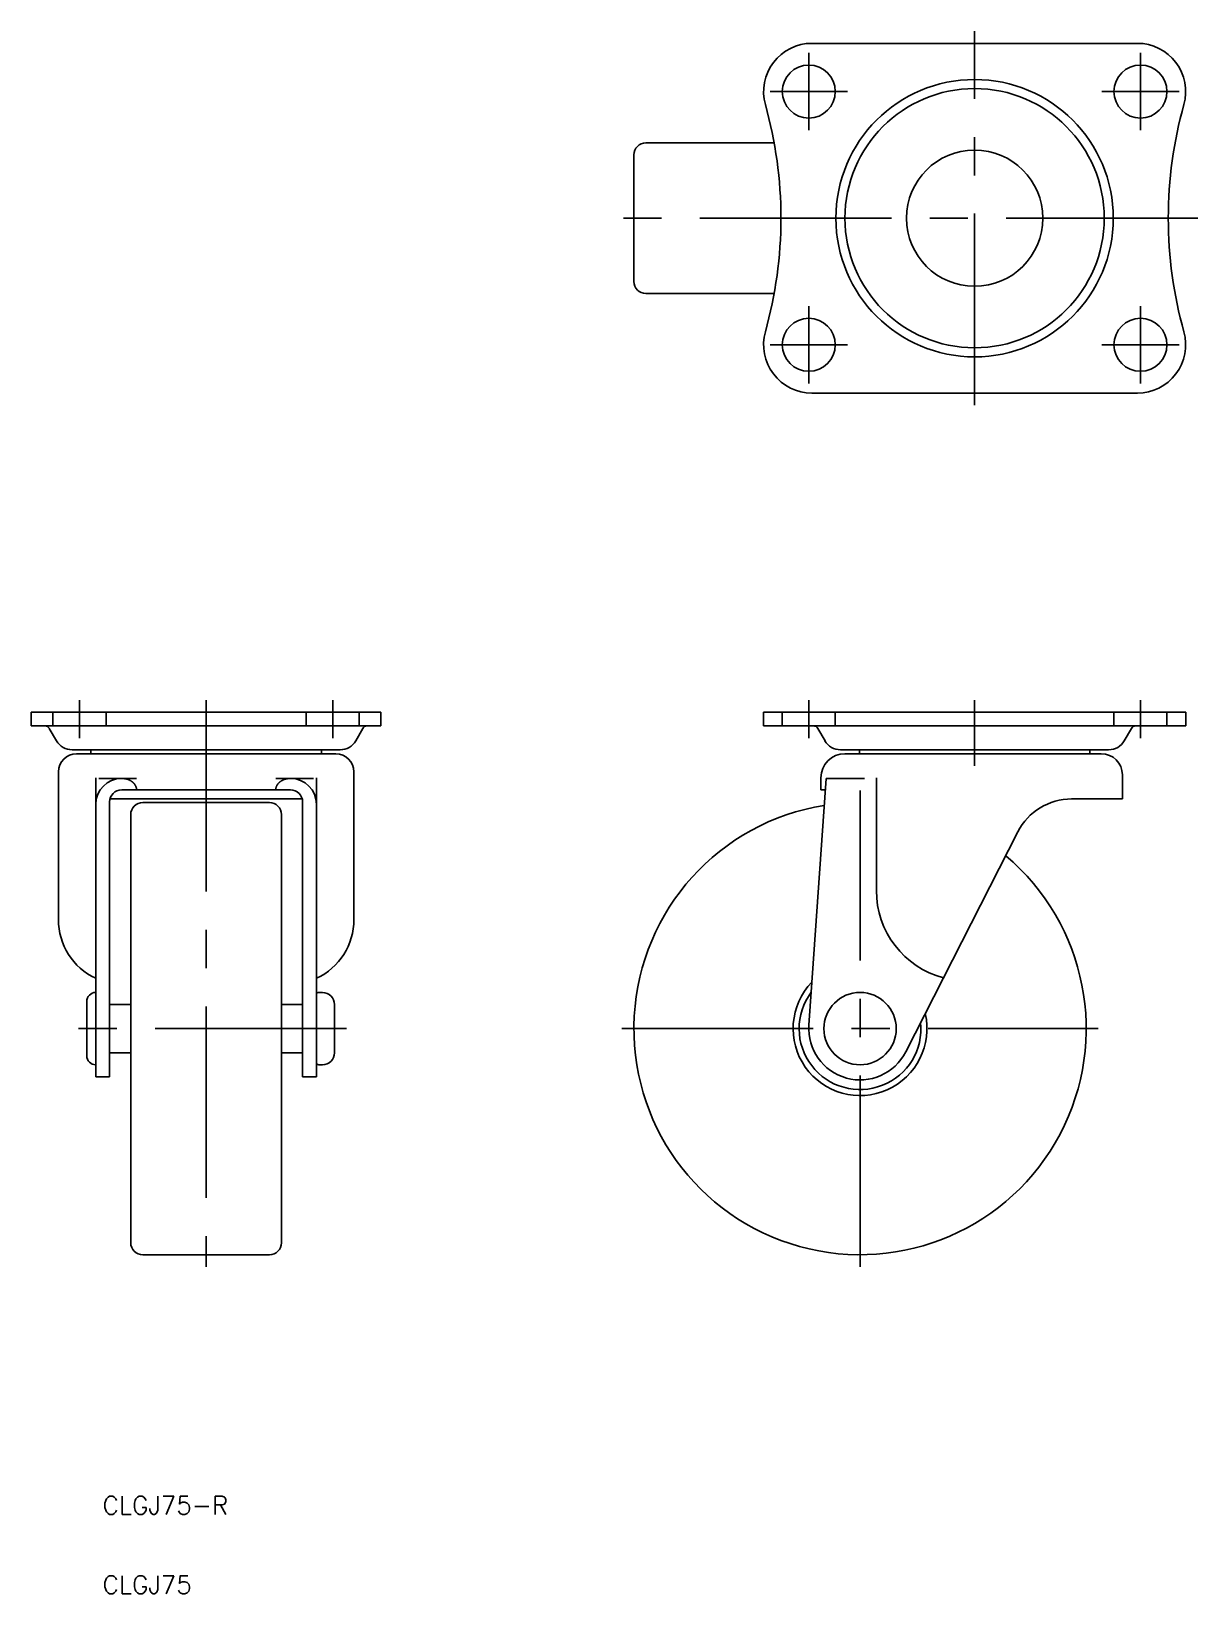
# Model space of a CAD drawing. Extents: x -137 to 56, y -94 to 165.
import ezdxf

# ---------------------------------------------------------------- set-up
doc = ezdxf.new("R2010")
doc.units = 0
doc.linetypes.add('CENTER', pattern=[50.8, 31.75, -6.35, 6.35, -6.35])
doc.linetypes.add('DASHED', pattern=[19.05, 12.7, -6.35])
doc.layers.get('0').update_dxf_attribs({"linetype": 'CONTINUOUS'})
doc.layers.add('CENTER', color=1, linetype='CENTER')
doc.styles.get("Standard").update_dxf_attribs({"font": 'txt.shx', "height": 3, "bigfont": 'bigfont.shx'})

msp = doc.modelspace()

# ---------------------------------------------------------------- linework, layer by layer
at = {"color": 7, "linetype": 'CONTINUOUS'}
for p, q in [((-8, 163.42), (46, 163.42)), ((-14.25, 146.92), (-35.5, 146.92)), ((-32.45, 146.92), (-35.13, 146.92)), ((-37.5, 144.92), (-37.5, 123.92)), ((-35.5, 121.92), (-14.25, 121.92)), ((-35.13, 121.92), (-32.45, 121.92)), ((-8, 105.42), (46, 105.42)), ((-137.44, 52.5), (-108.44, 52.5)), ((-137.44, 50.2), (-137.44, 52.5)), ((-79.44, 52.5), (-108.44, 52.5)), ((-79.44, 50.2), (-79.44, 52.5)), ((-16, 52.5), (19, 52.5)), ((-16, 50.2), (-16, 52.5)), ((54, 52.5), (19, 52.5)), ((54, 50.2), (54, 52.5)), ((-137.44, 50.2), (-108.44, 50.2)), ((-133.25, 47.74), (-134.44, 49.8)), ((-79.44, 50.2), (-108.44, 50.2)), ((-83.63, 47.74), (-82.44, 49.8)), ((-16, 50.2), (19, 50.2)), ((-5.81, 47.74), (-7, 49.8)), ((54, 50.2), (19, 50.2)), ((43.81, 47.74), (45, 49.8)), ((-130.65, 46.25), (-108.44, 46.25)), ((-129.94, 45.6), (-86.94, 45.6)), ((-127.55, 46.25), (-127.55, 45.6)), ((-86.22, 46.25), (-108.44, 46.25)), ((-89.33, 45.6), (-89.33, 46.25)), ((-3.22, 46.25), (19, 46.25)), ((19, 45.6), (-2.5, 45.6)), ((-0.11, 46.25), (-0.11, 45.6)), ((41.22, 46.25), (19, 46.25)), ((19, 45.6), (40, 45.6)), ((38.11, 45.6), (38.11, 46.25)), ((-132.94, 18.09), (-132.94, 42.6)), ((-126.74, -8), (-126.74, 41.6)), ((-126.24, 41.5), (-119.98, 41.5)), ((-90.64, 41.5), (-96.9, 41.5)), ((-90.14, 41.6), (-90.14, -8)), ((-83.94, 18.09), (-83.94, 42.6)), ((-8.48, 0.59), (-5.62, 41.5)), ((-6.5, 41.6), (-6.5, 39.6)), ((-5.62, 41.5), (0.74, 41.5)), ((2.71, 41.6), (2.71, 22.9)), ((2.71, 41.6), (2.71, 22.9)), ((43.5, 42.1), (43.5, 38.1)), ((-94.44, 39.6), (-122.44, 39.6)), ((-6.5, 39.6), (-5.75, 39.6)), ((-124.44, 37.6), (-124.44, -8)), ((-124.37, 38.1), (-92.5, 38.1)), ((-97.94, 37.5), (-118.94, 37.5)), ((-92.44, -8), (-92.44, 37.6)), ((43.5, 38.1), (35.08, 38.1)), ((-120.94, -35.5), (-120.94, 35.5)), ((-120.94, 35.5), (-120.94, 0)), ((-120.94, 35.13), (-120.94, 32.45)), ((-95.94, 0), (-95.94, 35.5)), ((-95.94, 32.45), (-95.94, 35.13)), ((26.17, 32.64), (7.57, -3.86)), ((-89.14, 6), (-89.74, 6)), ((-128.24, -4.5), (-128.24, 4.5)), ((-124.44, 4), (-120.94, 4)), ((-95.94, 4), (-92.44, 4)), ((-92.44, 4), (-93.44, 4)), ((-87.14, -4), (-87.14, 4)), ((-120.94, -32.45), (-120.94, 0)), ((-95.94, 0), (-95.94, -35.5)), ((-124.44, -4), (-120.94, -4)), ((-92.44, -4), (-95.94, -4)), ((-93.44, -4), (-92.44, -4)), ((-89.74, -6), (-89.14, -6)), ((-124.44, -8), (-126.74, -8)), ((-90.14, -8), (-92.44, -8)), ((-95.94, -32.45), (-95.94, -35.13)), ((-118.94, -37.5), (-97.94, -37.5))]:
    msp.add_line(p, q, dxfattribs=at)
at = {"color": 3, "linetype": 'DASHED'}
for p, q in [((-133.84, 52.5), (-133.84, 50.2)), ((-125.04, 52.5), (-125.04, 50.2)), ((-91.84, 52.5), (-91.84, 50.2)), ((-83.04, 52.5), (-83.04, 50.2)), ((-12.9, 52.5), (-12.9, 50.2)), ((-4.1, 52.5), (-4.1, 50.2)), ((42.1, 52.5), (42.1, 50.2)), ((50.9, 52.5), (50.9, 50.2))]:
    msp.add_line(p, q, dxfattribs=at)
at = {"color": 7, "linetype": 'CONTINUOUS'}
for points in [[(-119.98, 39.6, 0), (-119.98, 39.62, 0), (-119.98, 39.65, 0), (-119.98, 39.67, 0), (-119.98, 39.69, 0), (-119.98, 39.72, 0), (-119.98, 39.74, 0), (-119.99, 39.76, 0), (-119.99, 39.79, 0), (-119.99, 39.81, 0), (-120, 39.83, 0), (-120, 39.86, 0), (-120, 39.88, 0), (-120.01, 39.9, 0), (-120.01, 39.92, 0), (-120.02, 39.95, 0), (-120.02, 39.97, 0), (-120.03, 39.99, 0), (-120.04, 40.02, 0), (-120.04, 40.04, 0), (-120.05, 40.06, 0), (-120.06, 40.08, 0), (-120.07, 40.11, 0), (-120.07, 40.13, 0), (-120.08, 40.15, 0), (-120.09, 40.17, 0), (-120.1, 40.2, 0), (-120.11, 40.22, 0), (-120.12, 40.24, 0), (-120.13, 40.26, 0), (-120.14, 40.28, 0), (-120.15, 40.31, 0), (-120.16, 40.33, 0), (-120.18, 40.35, 0), (-120.19, 40.37, 0), (-120.2, 40.39, 0), (-120.21, 40.41, 0), (-120.23, 40.43, 0), (-120.24, 40.45, 0), (-120.25, 40.47, 0), (-120.27, 40.5, 0), (-120.28, 40.52, 0), (-120.3, 40.54, 0), (-120.31, 40.56, 0), (-120.33, 40.58, 0), (-120.34, 40.6, 0), (-120.36, 40.62, 0), (-120.37, 40.64, 0), (-120.39, 40.66, 0), (-120.41, 40.67, 0), (-120.43, 40.69, 0), (-120.44, 40.71, 0), (-120.46, 40.73, 0), (-120.48, 40.75, 0), (-120.5, 40.77, 0), (-120.52, 40.79, 0), (-120.54, 40.81, 0), (-120.55, 40.82, 0), (-120.57, 40.84, 0), (-120.59, 40.86, 0), (-120.61, 40.88, 0), (-120.63, 40.89, 0), (-120.66, 40.91, 0), (-120.68, 40.93, 0), (-120.7, 40.94, 0), (-120.72, 40.96, 0), (-120.74, 40.98, 0), (-120.76, 40.99, 0), (-120.78, 41.01, 0), (-120.81, 41.02, 0), (-120.83, 41.04, 0), (-120.85, 41.05, 0), (-120.88, 41.07, 0), (-120.9, 41.08, 0), (-120.92, 41.1, 0), (-120.95, 41.11, 0), (-120.97, 41.13, 0), (-121, 41.14, 0), (-121.02, 41.15, 0), (-121.05, 41.17, 0), (-121.07, 41.18, 0), (-121.1, 41.19, 0), (-121.12, 41.2, 0), (-121.15, 41.22, 0), (-121.17, 41.23, 0), (-121.2, 41.24, 0), (-121.22, 41.25, 0), (-121.25, 41.26, 0), (-121.28, 41.28, 0), (-121.3, 41.29, 0), (-121.33, 41.3, 0), (-121.36, 41.31, 0), (-121.39, 41.32, 0), (-121.41, 41.33, 0), (-121.44, 41.34, 0), (-121.47, 41.35, 0), (-121.5, 41.36, 0), (-121.52, 41.36, 0), (-121.55, 41.37, 0), (-121.58, 41.38, 0), (-121.61, 41.39, 0), (-121.64, 41.4, 0), (-121.67, 41.4, 0), (-121.69, 41.41, 0), (-121.72, 41.42, 0), (-121.75, 41.42, 0), (-121.78, 41.43, 0), (-121.81, 41.44, 0), (-121.84, 41.44, 0), (-121.87, 41.45, 0), (-121.9, 41.45, 0), (-121.93, 41.46, 0), (-121.96, 41.46, 0), (-121.99, 41.47, 0), (-122.02, 41.47, 0), (-122.05, 41.48, 0), (-122.08, 41.48, 0), (-122.11, 41.48, 0), (-122.14, 41.49, 0), (-122.17, 41.49, 0), (-122.2, 41.49, 0), (-122.23, 41.49, 0), (-122.26, 41.49, 0), (-122.29, 41.5, 0), (-122.32, 41.5, 0), (-122.35, 41.5, 0), (-122.38, 41.5, 0), (-122.41, 41.5, 0), (-122.44, 41.5, 0)], [(-96.9, 39.6, 0), (-96.9, 39.62, 0), (-96.9, 39.65, 0), (-96.9, 39.67, 0), (-96.89, 39.69, 0), (-96.89, 39.72, 0), (-96.89, 39.74, 0), (-96.89, 39.76, 0), (-96.89, 39.79, 0), (-96.88, 39.81, 0), (-96.88, 39.83, 0), (-96.87, 39.86, 0), (-96.87, 39.88, 0), (-96.87, 39.9, 0), (-96.86, 39.92, 0), (-96.86, 39.95, 0), (-96.85, 39.97, 0), (-96.84, 39.99, 0), (-96.84, 40.02, 0), (-96.83, 40.04, 0), (-96.82, 40.06, 0), (-96.82, 40.08, 0), (-96.81, 40.11, 0), (-96.8, 40.13, 0), (-96.79, 40.15, 0), (-96.78, 40.17, 0), (-96.77, 40.2, 0), (-96.76, 40.22, 0), (-96.75, 40.24, 0), (-96.74, 40.26, 0), (-96.73, 40.28, 0), (-96.72, 40.31, 0), (-96.71, 40.33, 0), (-96.7, 40.35, 0), (-96.69, 40.37, 0), (-96.67, 40.39, 0), (-96.66, 40.41, 0), (-96.65, 40.43, 0), (-96.63, 40.45, 0), (-96.62, 40.47, 0), (-96.61, 40.5, 0), (-96.59, 40.52, 0), (-96.58, 40.54, 0), (-96.56, 40.56, 0), (-96.55, 40.58, 0), (-96.53, 40.6, 0), (-96.52, 40.62, 0), (-96.5, 40.64, 0), (-96.48, 40.66, 0), (-96.47, 40.67, 0), (-96.45, 40.69, 0), (-96.43, 40.71, 0), (-96.41, 40.73, 0), (-96.39, 40.75, 0), (-96.38, 40.77, 0), (-96.36, 40.79, 0), (-96.34, 40.81, 0), (-96.32, 40.82, 0), (-96.3, 40.84, 0), (-96.28, 40.86, 0), (-96.26, 40.88, 0), (-96.24, 40.89, 0), (-96.22, 40.91, 0), (-96.2, 40.93, 0), (-96.18, 40.94, 0), (-96.16, 40.96, 0), (-96.13, 40.98, 0), (-96.11, 40.99, 0), (-96.09, 41.01, 0), (-96.07, 41.02, 0), (-96.04, 41.04, 0), (-96.02, 41.05, 0), (-96, 41.07, 0), (-95.97, 41.08, 0), (-95.95, 41.1, 0), (-95.93, 41.11, 0), (-95.9, 41.13, 0), (-95.88, 41.14, 0), (-95.85, 41.15, 0), (-95.83, 41.17, 0), (-95.8, 41.18, 0), (-95.78, 41.19, 0), (-95.75, 41.2, 0), (-95.73, 41.22, 0), (-95.7, 41.23, 0), (-95.68, 41.24, 0), (-95.65, 41.25, 0), (-95.62, 41.26, 0), (-95.6, 41.28, 0), (-95.57, 41.29, 0), (-95.54, 41.3, 0), (-95.52, 41.31, 0), (-95.49, 41.32, 0), (-95.46, 41.33, 0), (-95.43, 41.34, 0), (-95.41, 41.35, 0), (-95.38, 41.36, 0), (-95.35, 41.36, 0), (-95.32, 41.37, 0), (-95.29, 41.38, 0), (-95.27, 41.39, 0), (-95.24, 41.4, 0), (-95.21, 41.4, 0), (-95.18, 41.41, 0), (-95.15, 41.42, 0), (-95.12, 41.42, 0), (-95.09, 41.43, 0), (-95.06, 41.44, 0), (-95.03, 41.44, 0), (-95.01, 41.45, 0), (-94.98, 41.45, 0), (-94.95, 41.46, 0), (-94.92, 41.46, 0), (-94.89, 41.47, 0), (-94.86, 41.47, 0), (-94.83, 41.48, 0), (-94.8, 41.48, 0), (-94.77, 41.48, 0), (-94.74, 41.49, 0), (-94.71, 41.49, 0), (-94.68, 41.49, 0), (-94.65, 41.49, 0), (-94.62, 41.49, 0), (-94.59, 41.5, 0), (-94.56, 41.5, 0), (-94.53, 41.5, 0), (-94.5, 41.5, 0), (-94.47, 41.5, 0), (-94.44, 41.5, 0)]]:
    msp.add_polyline3d(points, dxfattribs=at)
for centre, radius in [((-8.5, 155.42), 4.4), ((46.5, 155.42), 4.4), ((19, 134.42), 23), ((19, 134.42), 21.5), ((19, 134.42), 11.3), ((-8.5, 113.42), 4.4), ((46.5, 113.42), 4.4), ((0, 0), 6)]:
    msp.add_circle(centre, radius, dxfattribs=at)
for centre, radius, start, end in [((-8, 155.42), 8, 90, 195.6185), ((46, 155.42), 8, 344.3815, 90), ((-83.12, 134.42), 70, 0, 15.6185), ((121.12, 134.42), 70, 164.3815, 180), ((-35.5, 144.92), 2, 90, 180), ((-83.12, 134.42), 70, 344.3815, 0), ((121.12, 134.42), 70, 180, 195.6185), ((-35.5, 123.92), 2, 180, 270), ((-8, 113.42), 8, 164.3815, 270), ((46, 113.42), 8, 270, 15.6185), ((-135.13, 49.4), 0.8, 30, 90), ((-81.75, 49.4), 0.8, 90, 150), ((-7.69, 49.4), 0.8, 30, 90), ((45.69, 49.4), 0.8, 90, 150), ((-130.65, 49.25), 3, 209.7889, 270), ((-86.22, 49.25), 3, 270, 330.2111), ((-3.22, 49.25), 3, 209.7889, 270), ((41.22, 49.25), 3, 270, 330.2111), ((-129.94, 42.6), 3, 90, 180), ((-86.94, 42.6), 3, 0, 90), ((-2.5, 41.6), 4, 90, 180), ((40, 42.1), 3.5, 0, 90), ((-122.44, 37.2), 4.3, 90, 180), ((-94.44, 37.2), 4.3, 0, 90), ((-122.44, 37.6), 2, 90, 180), ((-94.44, 37.6), 2, 0, 90), ((-118.94, 35.5), 2, 90, 180), ((-97.94, 35.5), 2, 0, 90), ((0, 0), 37.5, 99.1009, 49.8991), ((35.08, 28.1), 10, 90, 153), ((17.71, 22.9), 15, 180, 254.9917), ((-122.2, 18.09), 10.74, 180, 245.0105), ((-94.67, 18.09), 10.74, 294.9895, 0), ((-126.74, 4.5), 1.5, 90, 180), ((-89.74, 5.6), 0.4, 90, 180), ((-89.14, 4), 2, 0, 90), ((0, 0), 11.1, 135.9752, 13.0248), ((0, 0), 10.1, 143.3078, 5.6922), ((0, 0), 8.5, 176, 333), ((-126.74, -4.5), 1.5, 180, 270), ((-89.14, -4), 2, 270, 0), ((-89.74, -5.6), 0.4, 180, 270), ((-118.94, -35.5), 2, 180, 270), ((-97.94, -35.5), 2, 270, 0)]:
    msp.add_arc(centre, radius, start, end, dxfattribs=at)
at = {"layer": 'CENTER', "color": 1, "linetype": 'CENTER'}
for p, q in [((19, 103.42), (19, 165.42)), ((-8.5, 149.02), (-8.5, 161.82)), ((46.5, 149.02), (46.5, 161.82)), ((-2.1, 155.42), (-14.9, 155.42)), ((40.1, 155.42), (52.9, 155.42)), ((56, 134.42), (-39.5, 134.42)), ((-8.5, 119.82), (-8.5, 107.02)), ((46.5, 119.82), (46.5, 107.02)), ((-2.1, 113.42), (-14.9, 113.42)), ((40.1, 113.42), (52.9, 113.42)), ((-129.44, 54.5), (-129.44, 48.2)), ((-108.44, 54.5), (-108.44, -39.5)), ((-87.44, 54.5), (-87.44, 48.2)), ((-8.5, 54.5), (-8.5, 48.2)), ((19, 54.5), (19, 43.6)), ((46.5, 54.5), (46.5, 48.2)), ((0, -39.5), (0, 39.5)), ((-85.14, 0), (-130.24, 0)), ((-39.5, 0), (39.5, 0))]:
    msp.add_line(p, q, dxfattribs=at)

# ---------------------------------------------------------------- texts
at = {"color": 7, "linetype": 'CONTINUOUS'}
for s, p in [('CLGJ75-R', (-125.6, -80.56)), ('CLGJ75', (-125.6, -93.73))]:
    msp.add_text(s, height=3, dxfattribs=at).set_placement(p)

doc.saveas('drawing.dxf')
